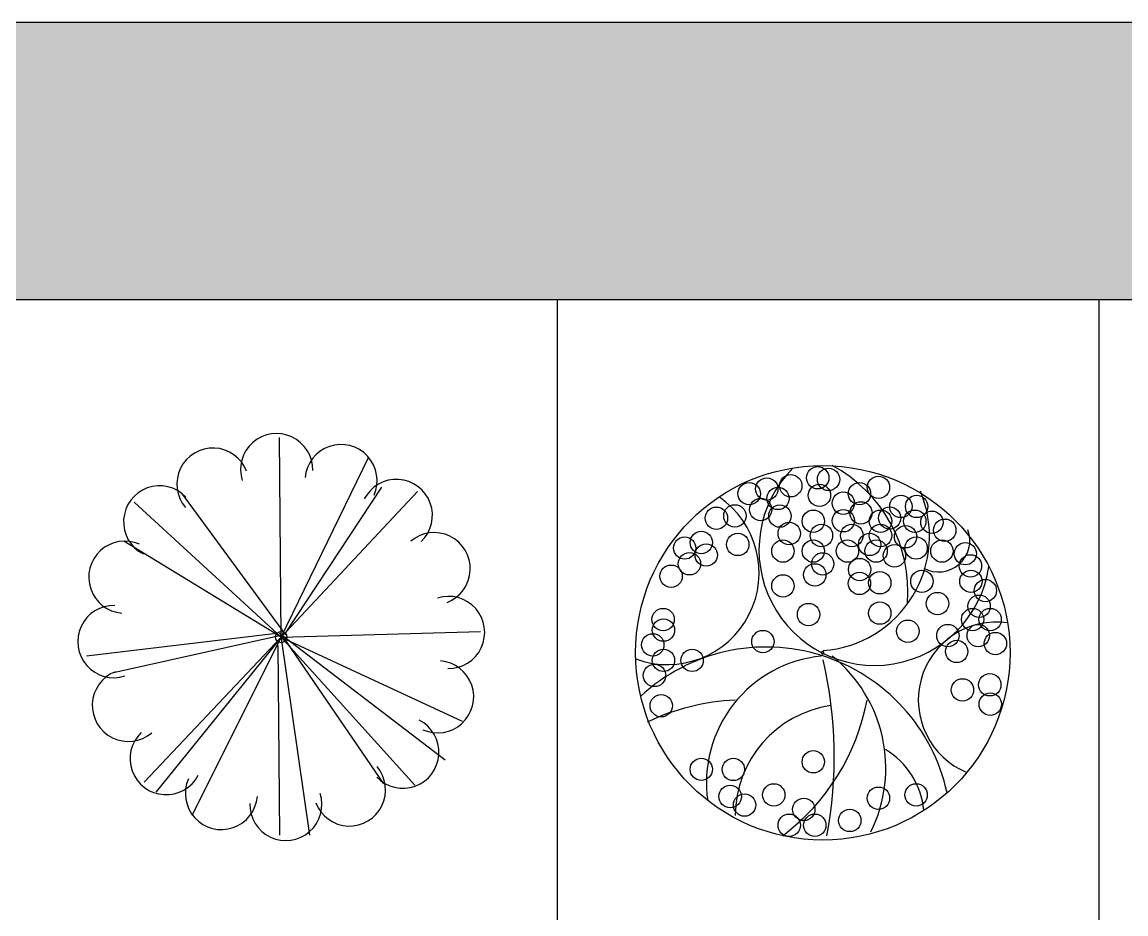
# Model space of a CAD drawing. Header units: inches. Extents: x 7658 to 73799, y 48 to 40262.
# Drawn here: x 15662 to 19835, y 36891 to 40262 of the extents above; entities that cross this region are included whole.
import ezdxf

# ---------------------------------------------------------------- set-up
doc = ezdxf.new("R2010")
doc.units = ezdxf.units.IN
doc.layers.add('www.cad-blocks.net', color=7, linetype='Continuous')

# ---------------------------------------------------------------- blocks, each defined once
blk = doc.blocks.new('A$C516926BB')
for p, q in [((0, 38.5194), (62.4121, 38.5194)), ((6.2986, 38.5194), (6.2986, 0)), ((8.3458, 38.5194), (8.3458, 0))]:
    blk.add_line(p, q)
blk = doc.blocks.new('A$C25A82784')
at = {"color": 0}
for p, q in [((0.7689, 0.7689), (0.7627, 1.5229)), ((0.7689, 0.7689), (1.0987, 1.447)), ((0.785, 0.783), (1.1498, 1.3354)), ((0.3917, 1.3126), (0.785, 0.7773)), ((0.7689, 0.7689), (1.2844, 1.3192)), ((0.7689, 0.7689), (0.2128, 1.2781)), ((0.7689, 0.7689), (0.1738, 1.1312)), ((0.0326, 0.6976), (0.7508, 0.783)), ((0.1352, 0.6349), (0.7736, 0.7773)), ((0.7689, 0.7689), (0.2512, 0.2206)), ((0.7689, 0.7689), (0.2953, 0.1821)), ((0.7689, 0.7689), (0.4315, 0.0945)), ((0.7622, 0.783), (1.3891, 0.3046)), ((0.7679, 0.7716), (0.8762, 0.0199)), ((0.7689, 0.7689), (1.5227, 0.7893)), ((0.7689, 0.7689), (1.2745, 0.2095)), ((0.7689, 0.7689), (1.4524, 0.4505)), ((0.7736, 0.7716), (1.1555, 0.2135)), ((0.7565, 0.7374), (0.7622, 0.0199))]:
    blk.add_line(p, q, dxfattribs=at)
for centre, major_axis, start_param, end_param in [((0.7515, 1.4017), (-0.0964, 0.0964), 3.902026, 7.379924), ((0.995, 1.3601), (0.0964, 0.0964), 5.080123, 8.558021), ((0.5107, 1.3469), (0.0964, 0.0964), 5.865521, 9.343419), ((0.3092, 1.2041), (-0.0964, 0.0964), 4.687424, 8.165322), ((1.2041, 1.2286), (0.0964, 0.0964), 4.687424, 8.165323), ((1.3469, 1.0271), (-0.0964, 0.0964), 2.723929, 6.201827), ((0.1776, 0.995), (0.0964, 0.0964), 0.367734, 3.845632), ((1.4017, 0.7862), (0.0964, 0.0964), 3.902026, 7.379924), ((0.1361, 0.7515), (-0.0964, 0.0964), -0.810363, 2.667535), ((0.7689, 0.7689), (-0.0152, 0.0152), 3.926991, 10.210176), ((1.3601, 0.5428), (0.0964, 0.0964), 3.509326, 6.987225), ((0.1909, 0.5107), (-0.0964, 0.0964), -0.417664, 3.060234), ((1.2286, 0.3337), (-0.0964, 0.0964), 1.545831, 5.02373), ((0.3337, 0.3092), (-0.0964, 0.0964), -0.024965, 3.452934), ((1.0271, 0.1909), (-0.0964, 0.0964), 1.153132, 4.63103), ((0.5428, 0.1776), (0.0964, 0.0964), 1.93853, 5.416429), ((0.7862, 0.1361), (-0.0964, 0.0964), 0.760433, 4.238331)]:
    blk.add_ellipse(centre, major_axis=major_axis, ratio=1, start_param=start_param, end_param=end_param, dxfattribs=at)
blk = doc.blocks.new('A$C00ED1CF7')
at = {"color": 0}
for centre, major_axis, start_param, end_param in [((0.7073, 0.7071), (0.7077, 0), -7.193740669819704e-07, 6.283184587805519), ((0.9029, 1.0962), (0.4368, 0), 2.353823, 6.139075), ((0.5861, 1.3384), (0.0299, 0.0299), 5.497787, 11.780972), ((0.6881, 1.3684), (0.0299, 0.0299), 5.497787, 11.780972), ((0.7291, 1.3625), (0.0299, 0.0299), 5.497787, 11.780972), ((0.4922, 0.9396), (0.3797, 0.3797), 5.415149, 6.582234), ((0.4289, 1.3084), (0.0299, 0.0299), 5.497787, 11.780972), ((0.4956, 1.3262), (-0.0299, 0.0299), 3.926991, 10.210176), ((0.5379, 1.2903), (-0.0299, 0.0299), 3.926991, 10.210176), ((0.6945, 1.3021), (0.0299, 0.0299), 5.497787, 11.780972), ((0.8459, 1.3084), (0.0299, 0.0299), 5.497787, 11.780972), ((0.9177, 1.3325), (-0.0299, 0.0299), 3.926991, 10.210176), ((0.1197, 1.0094), (0.347, 0), 4.360158, 7.256016), ((0.6771, 1.1478), (0.4336, 0), -1.498223, 0.402256), ((0.7849, 1.2725), (0.0299, 0.0299), 5.497787, 11.780972), ((1.0024, 1.2603), (0.0299, 0.0299), 5.497787, 11.780972), ((1.062, 1.2603), (0.0299, 0.0299), 5.497787, 11.780972), ((0.3051, 1.2157), (0.0299, 0.0299), 5.497787, 11.780972), ((0.375, 1.2244), (0.0299, 0.0299), 5.497787, 11.780972), ((0.4725, 1.2484), (0.0299, 0.0299), 5.497787, 11.780972), ((0.545, 1.2239), (0.0299, 0.0299), 5.497787, 11.780972), ((0.8516, 1.2357), (-0.0299, 0.0299), 3.926991, 10.210176), ((0.96, 1.2166), (-0.0299, 0.0299), 3.926991, 10.210176), ((0.6714, 1.2044), (0.0299, 0.0299), 5.497787, 11.780972), ((0.7849, 1.2062), (0.0299, 0.0299), 5.497787, 11.780972), ((0.9254, 1.2044), (-0.0299, 0.0299), 3.926991, 10.210176), ((1.055, 1.2044), (0.0299, 0.0299), 5.497787, 11.780972), ((1.1198, 1.2003), (0.0299, 0.0299), 5.497787, 11.780972), ((1.1685, 1.1703), (0.0299, 0.0299), 5.497787, 11.780972), ((0.5803, 1.158), (-0.0299, 0.0299), 3.926991, 10.210176), ((0.7022, 1.1503), (0.0299, 0.0299), 5.497787, 11.780972), ((0.817, 1.1503), (0.0299, 0.0299), 5.497787, 11.780972), ((0.9254, 1.1503), (-0.0299, 0.0299), 3.926991, 10.210176), ((1.0203, 1.1457), (0.0299, 0.0299), 5.497787, 11.780972), ((1.1449, 1.1311), (-0.0836, 0.0836), 1.86905, 4.281486), ((0.1851, 1.103), (0.0299, 0.0299), 5.497787, 11.780972), ((0.248, 1.1239), (0.0299, 0.0299), 5.497787, 11.780972), ((0.3859, 1.1166), (0.0299, 0.0299), 5.497787, 11.780972), ((0.5566, 1.0916), (0.0299, 0.0299), 5.497787, 11.780972), ((0.6714, 1.0916), (0.0299, 0.0299), 5.497787, 11.780972), ((0.8003, 1.0916), (-0.0299, 0.0299), 3.926991, 10.210176), ((0.8843, 1.1166), (0.0299, 0.0299), 5.497787, 11.780972), ((0.9087, 1.0916), (0.0299, 0.0299), 5.497787, 11.780972), ((1.0601, 1.103), (-0.0299, 0.0299), 3.926991, 10.210176), ((1.1576, 1.0916), (0.0299, 0.0299), 5.497787, 11.780972), ((0.2031, 1.0435), (0.0299, 0.0299), 5.497787, 11.780972), ((0.2666, 1.0766), (0.0299, 0.0299), 5.497787, 11.780972), ((0.7067, 1.043), (0.0299, 0.0299), 5.497787, 11.780972), ((0.978, 1.0735), (-0.0299, 0.0299), 3.926991, 10.210176), ((1.2461, 1.0816), (-0.0299, 0.0299), 3.926991, 10.210176), ((0.6771, 1.0016), (0.0299, 0.0299), 5.497787, 11.780972), ((0.8465, 1.0216), (-0.0299, 0.0299), 3.926991, 10.210176), ((1.2654, 1.0353), (0.0299, 0.0299), 5.497787, 11.780972), ((0.1338, 0.9966), (0.0299, 0.0299), 5.497787, 11.780972), ((0.5566, 0.9598), (0.0299, 0.0299), 5.497787, 11.780972), ((0.8459, 0.9694), (0.0299, 0.0299), 5.497787, 11.780972), ((0.9228, 0.9716), (0.0299, 0.0299), 5.497787, 11.780972), ((1.0819, 0.9771), (0.0299, 0.0299), 5.497787, 11.780972), ((1.2673, 0.9771), (0.0299, 0.0299), 5.497787, 11.780972), ((1.3218, 0.9421), (0.0299, 0.0299), 5.497787, 11.780972), ((1.1409, 0.893), (0.0299, 0.0299), 5.497787, 11.780972), ((1.2981, 0.883), (0.0299, 0.0299), 5.497787, 11.780972), ((0.6534, 0.8517), (-0.0299, 0.0299), 3.926991, 10.210176), ((0.9228, 0.8571), (0.0299, 0.0299), 5.497787, 11.780972), ((0.1037, 0.8326), (0.0299, 0.0299), 5.497787, 11.780972), ((0.105, 0.793), (0.0299, 0.0299), 5.497787, 11.780972), ((1.3635, 0.5283), (0.2952, 0), 1.42685, 4.324162), ((1.2737, 0.8326), (0.0299, 0.0299), 5.497787, 11.780972), ((1.3398, 0.8326), (0.0299, 0.0299), 5.497787, 11.780972), ((1.0287, 0.7885), (0.0299, 0.0299), 5.497787, 11.780972), ((1.1801, 0.7721), (0.0299, 0.0299), 5.497787, 11.780972), ((1.2949, 0.7721), (-0.0299, 0.0299), 3.926991, 10.210176), ((0.4937, 0.0299), (-0.699, 0), 3.354655, 5.459041), ((0.0645, 0.7371), (0.0299, 0.0299), 5.497787, 11.780972), ((0.4809, 0.7494), (0.0299, 0.0299), 5.497787, 11.780972), ((1.2134, 0.7121), (0.0299, 0.0299), 5.497787, 11.780972), ((1.3597, 0.7421), (-0.0299, 0.0299), 3.926991, 10.210176), ((0.105, 0.6785), (0.0299, 0.0299), 5.497787, 11.780972), ((0.2134, 0.6785), (0.0299, 0.0299), 5.497787, 11.780972), ((0.7073, 0.7071), (-0.00313, 0.00313), 3.926991, 7.068583), ((0.747, 0.2169), (0.4796, 0), 1.66574, 3.286569), ((0.7073, 0.7071), (-0.00313, 0.00313), 0.785398, 3.926991), ((-0.8741, 0.3145), (1.1487, 1.1487), 5.312838, 5.725176), ((0.4009, 0.2712), (0.3849, 0.3849), 5.038503, 6.388517), ((0.071, 0.6217), (-0.0299, 0.0299), 3.926991, 10.210176), ((1.3385, 0.5862), (0.0299, 0.0299), 5.497787, 11.780972), ((1.2352, 0.5667), (-0.0299, 0.0299), 3.926991, 10.210176), ((0.0966, 0.5071), (0.0299, 0.0299), 5.497787, 11.780972), ((1.3404, 0.513), (0.0299, 0.0299), 5.497787, 11.780972), ((0.4145, -0.3369), (0.6122, 0.6122), 0.829498, 1.228376), ((0.7978, 0.0906), (0.298, 0.298), 0.932089, 2.35259), ((0.0517, 0.6849), (-0.5924, 0.5924), 3.001931, 3.738614), ((0.6714, 0.2953), (0.0299, 0.0299), 5.497787, 11.780972), ((0.7888, 0.0817), (0.2138, 0.2138), 5.600103, 6.529725), ((0.248, 0.2667), (0.0299, 0.0299), 5.497787, 11.780972), ((0.3692, 0.2662), (0.0299, 0.0299), 5.497787, 11.780972), ((0.5219, 0.1699), (-0.0299, 0.0299), 3.926991, 10.210176), ((1.0601, 0.1699), (-0.0299, 0.0299), 3.926991, 10.210176), ((0.3571, 0.164), (0.0299, 0.0299), 5.497787, 11.780972), ((0.4116, 0.1317), (-0.0299, 0.0299), 3.926991, 10.210176), ((0.9177, 0.1576), (-0.0299, 0.0299), 3.926991, 10.210176), ((0.6355, 0.1153), (0.0299, 0.0299), 5.497787, 11.780972), ((0.5803, 0.0553), (-0.0299, 0.0299), 3.926991, 10.210176), ((0.6771, 0.0553), (0.0299, 0.0299), 5.497787, 11.780972), ((0.8093, 0.0735), (0.0299, 0.0299), 5.497787, 11.780972)]:
    blk.add_ellipse(centre, major_axis=major_axis, ratio=1, start_param=start_param, end_param=end_param, dxfattribs=at)
blk = doc.blocks.new('format')
at = {"layer": 'www.cad-blocks.net', "true_color": 0x546d8e}
h = blk.add_hatch(color=155, dxfattribs=at)
h.set_gradient(color1=(68, 68, 68), color2=(84, 109, 142), tint=1)
h.paths.add_polyline_path([(11386.7, 40261.7), (11386.7, 39213.8), (73798.8, 39213.8), (73798.8, 40261.7)])
at = {"layer": 'www.cad-blocks.net', "color": 155, "true_color": 0x546d8e}
for p, q in [((11386.7, 40261.7), (73798.8, 40261.7)), ((11386.7, 39213.8), (73798.8, 39213.8)), ((11386.7, 39213.8), (73798.8, 39213.8))]:
    blk.add_line(p, q, dxfattribs=at)

msp = doc.modelspace()

# ---------------------------------------------------------------- block references
msp.add_blockref('format', (0, 0))
at = {"xscale": 1000, "yscale": 1000, "zscale": 1000}
for name, p in [('A$C25A82784', (15873, 37168.8)), ('A$C00ED1CF7', (17981.8, 37171))]:
    msp.add_blockref(name, p, dxfattribs=at)
at = {"layer": 'www.cad-blocks.net', "color": 155, "true_color": 0x546d8e, "xscale": 1000, "yscale": 1000, "zscale": 1000}
msp.add_blockref('A$C516926BB', (11386.7, 694.4), dxfattribs=at)

doc.saveas('drawing.dxf')
